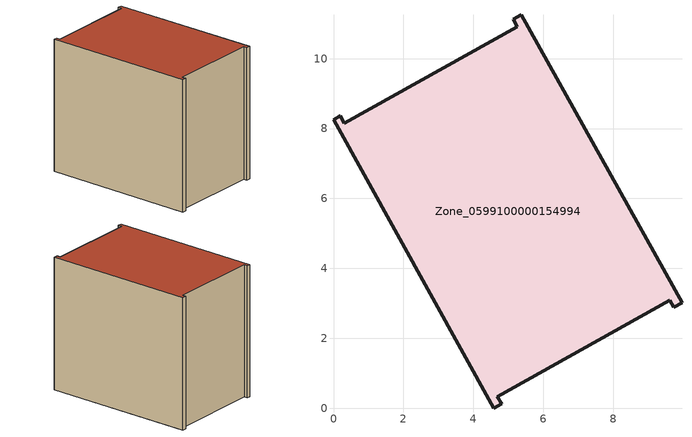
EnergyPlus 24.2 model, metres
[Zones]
Zone_0599100000154994
 floor ground (C_G): 5.38,11.25 9.97,3.02 9.74,2.89 9.62,3.09 4.69,0.33 4.81,0.13 4.58,0 0,8.25 0.2,8.36 0.31,8.15 5.26,10.91 5.14,11.12 z0
 wall outside (C_F): 4.58,0 4.81,0.13 4.69,0.33 9.62,3.09 9.74,2.89 9.97,3.02 5.38,11.25 5.14,11.12 5.26,10.91 0.31,8.15 0.2,8.36 0,8.25 4.58,0 z0:8.24
 roof outside (C_R): 0.2,8.36 0,8.25 4.58,0 4.81,0.13 4.69,0.33 9.62,3.09 9.74,2.89 9.97,3.02 5.38,11.25 5.14,11.12 5.26,10.91 0.31,8.15 z8.24
[BUILDING]
Pand.0599100000154994: North Axis=0; Terrain=City; Loads Convergence Tolerance Value=0.04; Temperature Convergence Tolerance Value=0.4; Solar Distribution=FullExterior; Maximum Number of Warmup Days=25; Minimum Number of Warmup Days=1
[Site:Location]
Rotterdam.The.Hague.AP_ZH_NLD Design_Conditions: Latitude=51.96; Longitude=4.45; Time Zone=1; Elevation=-4.5
[SITE:GROUNDTEMPERATURE:BUILDINGSURFACE]
18, 18, 18, 18, 18, 18, 18, 18, 18, 18, 18, 18
[MATERIAL] Thermal Absorptance=0.9; Solar Absorptance=0.7; Visible Absorptance=0.7
Name | Roughness | Thickness | Conductivity | Density | Specific Heat
G.TI.1965-1974 | MediumSmooth | 0.15 | 0.882353 | 540 | 1210
F.TI.1965-1974 | Rough | 0.3 | 0.697674 | 1920 | 840
R.TI.1965-1974 | MediumRough | 0.2 | 0.232558 | 1500 | 1000
[CONSTRUCTION]
C_G: G.TI.1965-1974
C_F: F.TI.1965-1974
C_R: R.TI.1965-1974
[ZONE]
Zone_0599100000154994: Type=1; Multiplier=1; Ceiling Height=Autocalculate; Volume=Autocalculate; Floor Area=autocalculate; Part of Total Floor Area=Yes
[ZONEINFILTRATION:DESIGNFLOWRATE]
Infil_Zone_0599100000154994: Zone or ZoneList or Space or SpaceList=Zone_0599100000154994; Schedule=AlwaysOn; Design Flow Rate Calculation Method=Flow/Area; Flow Rate per Floor Area=0.003; Constant Term Coefficient=1; Temperature Term Coefficient=0; Velocity Term Coefficient=0; Velocity Squared Term Coefficient=0
[HVACTEMPLATE:ZONE:IDEALLOADSAIRSYSTEM]
Zone_0599100000154994: Maximum Heating Supply Air Temperature=50; Minimum Cooling Supply Air Temperature=13; Maximum Heating Supply Air Humidity Ratio=0.0156; Minimum Cooling Supply Air Humidity Ratio=0.0077; Heating Limit=NoLimit; Cooling Limit=NoLimit; Dehumidification Control Type=ConstantSensibleHeatRatio; Cooling Sensible Heat Ratio=0.7; Dehumidification Setpoint=60; Humidification Control Type=None; Humidification Setpoint=30; Outdoor Air Method=None; Outdoor Air Flow Rate per Person=0.00944; Outdoor Air Flow Rate per Zone Floor Area=0; Outdoor Air Flow Rate per Zone=0; Demand Controlled Ventilation Type=None; Outdoor Air Economizer Type=NoEconomizer; Heat Recovery Type=None; Sensible Heat Recovery Effectiveness=0.7; Latent Heat Recovery Effectiveness=0.65
[ZONECONTROL:THERMOSTAT]
ThermostatControl_Zone_0599100000154994: Zone or ZoneList=Zone_0599100000154994; Control Type Schedule=DualSetpointControlType; Control 1=Thermostat_Zone_0599100000154994; Temperature Difference Between Cutout And Setpoint=0
[THERMOSTATSETPOINT:DUALSETPOINT]
Thermostat_Zone_0599100000154994: Heating Setpoint Temperature Schedule=HeatingSetpoint_Zone_0599100000154994; Cooling Setpoint Temperature Schedule=CoolingSetpoint_Zone_0599100000154994
[SCHEDULE:COMPACT]
HeatingSetpoint_Zone_0599100000154994: Through: 12/31, For: AllDays, Until: 24:00, 21
CoolingSetpoint_Zone_0599100000154994: Through: 12/31, For: AllDays, Until: 24:00, 24
DualSetpointControlType: Through: 12/31, For: AllDays, Until: 24:00, 4
AlwaysOn: Through: 12/31, For: AllDays, Until: 24:00, 1
